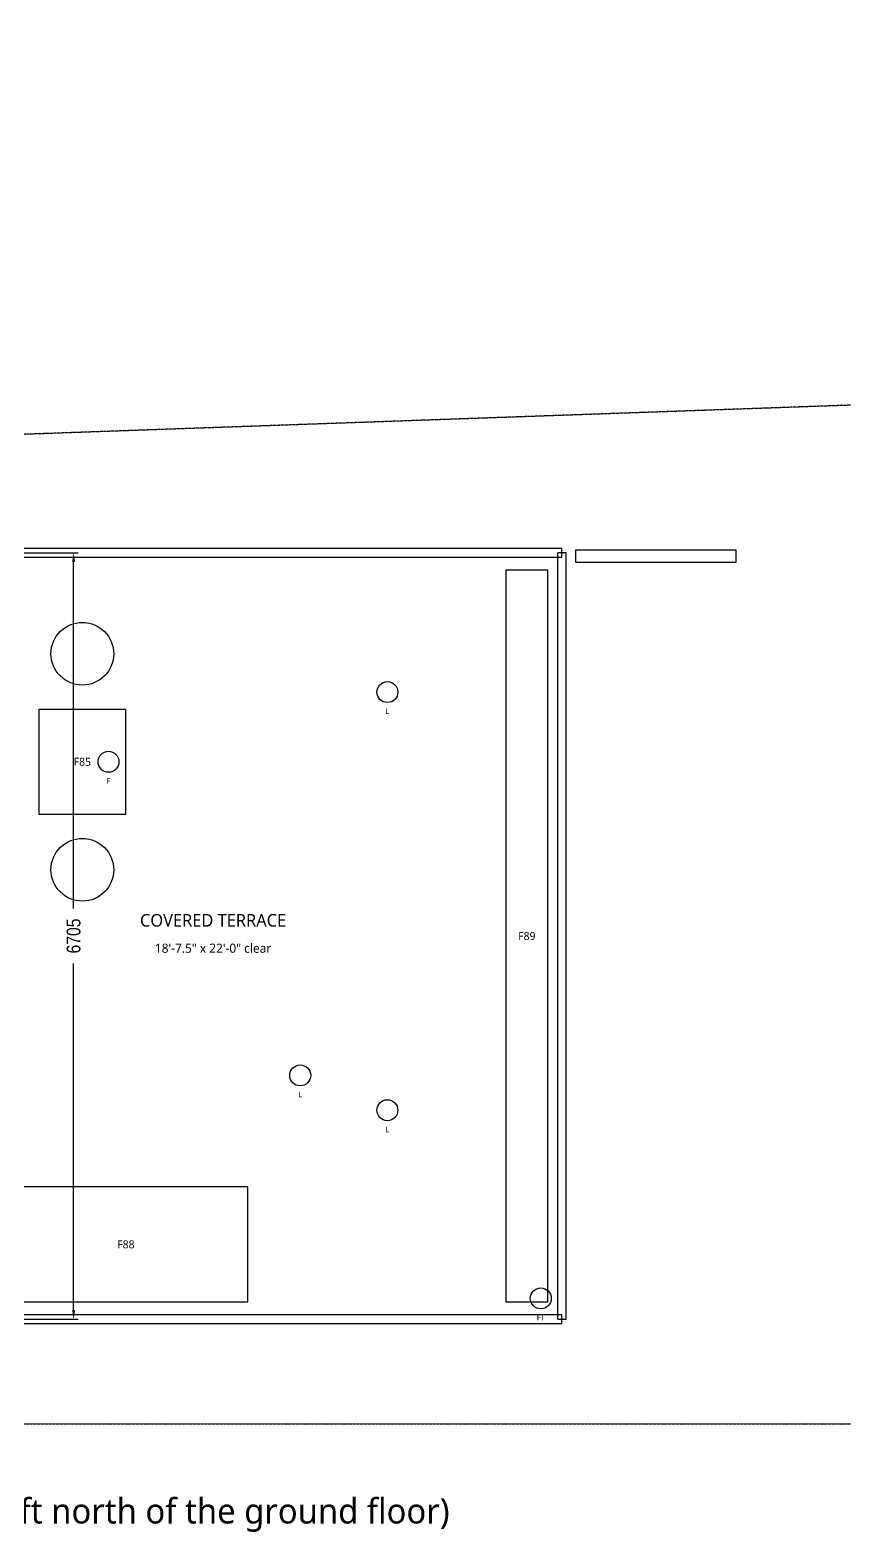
# Model space of a CAD drawing. Header units: millimetres. Extents: x 1402 to 55543, y -1603 to 24384.
# Drawn here: x 13945 to 21069, y 11246 to 24384 of the extents above; entities that cross this region are included whole.
import ezdxf
from ezdxf.enums import TextEntityAlignment as Align

# ---------------------------------------------------------------- set-up
doc = ezdxf.new("R2010")
doc.units = ezdxf.units.MM
doc.linetypes.add('DASHED', pattern=[1.524, 1.27, -0.254])
for name, color, linetype in [('A-ANNO-DIMS', 1, 'Continuous'), ('A-ANNO-TEXT', 7, 'Continuous'), ('A-AREA-IDEN', 2, 'Continuous'), ('A-FLOR-FIXT', 150, 'Continuous'), ('A-FURN', 140, 'Continuous'), ('A-JALI', 30, 'Continuous'), ('A-WALL-INT', 8, 'Continuous'), ('C-PROP-SETB', 8, 'DASHED'), ('E-LITE', 2, 'Continuous'), ('P-FIXT', 4, 'Continuous')]:
    doc.layers.add(name, color=color, linetype=linetype)
doc.styles.add('OpenSans', font='OpenSans-Regular.ttf')
doc.styles.add('OpenSansCondensed-Light', font='OpenSansCondensed-Light.ttf')
doc.dimstyles.get("Standard").update_dxf_attribs({"dimtxt": 2.5, "dimasz": 2.5, "dimexe": 1.25, "dimexo": 0.625, "dimtad": 1, "dimcen": 2.5, "dimazin": 3, "dimtfac": 1, "dimtmove": 0, "dimatfit": 3})

# ---------------------------------------------------------------- blocks, each defined once
blk = doc.blocks.new('_CLOSEDFILLED')
at = {"color": 0, "linetype": 'BYBLOCK'}
blk.add_solid([(-1, 0.16), (0, 0), (-1, -0.16)], dxfattribs=at)
blk = doc.blocks.new('*D17')
for p, q in [((12841.6, 19812), (14365.6, 19812)), ((14325.6, 16699.2), (14325.6, 19732)), ((14325.6, 13186.4), (14325.6, 16219.2)), ((12841.6, 13106.4), (14365.6, 13106.4))]:
    blk.add_line(p, q)
at = {"layer": 'Defpoints'}
for p in [(12801.6, 19812), (12801.6, 13106.4), (14325.6, 13106.4)]:
    blk.add_point(p, dxfattribs=at)
at = {"layer": 'A-ANNO-DIMS', "xscale": 80, "yscale": 80}
for p, rotation in [((14325.6, 19812), 90), ((14325.6, 13106.4), 270)]:
    blk.add_blockref('_CLOSEDFILLED', p, dxfattribs=dict(at, rotation=rotation))
at = {"layer": 'A-ANNO-DIMS', "insert": (14325.6, 16459.2), "char_height": 120, "attachment_point": 5, "rotation": 90, "style": 'OpenSansCondensed-Light'}
blk.add_mtext('6705', dxfattribs=at)

msp = doc.modelspace()

# ---------------------------------------------------------------- linework, layer by layer
at = {"layer": 'A-FLOR-FIXT'}
msp.add_lwpolyline([(13716, 13258.8), (15849.6, 13258.8), (15849.6, 14264.64), (13716, 14264.64)], close=True, dxfattribs=at)
at = {"layer": 'A-FURN'}
for points in [[(18105.12, 13258.8), (18470.88, 13258.8), (18470.88, 19659.6), (18105.12, 19659.6)], [(14020.8, 17526), (14782.8, 17526), (14782.8, 18440.4), (14020.8, 18440.4)]]:
    msp.add_lwpolyline(points, close=True, dxfattribs=at)
for centre in [(14401.8, 18928.08), (14401.8, 17038.32)]:
    msp.add_circle(centre, 274.32, dxfattribs=at)
at = {"layer": 'A-JALI'}
msp.add_lwpolyline([(18714.72, 19728.18), (20116.8, 19728.18), (20116.8, 19834.86), (18714.72, 19834.86)], close=True, dxfattribs=at)
at = {"layer": 'A-WALL-INT'}
for points in [[(12801.6, 19773.9), (18592.8, 19773.9), (18592.8, 19850.1), (12801.6, 19850.1)], [(18554.7, 13106.4), (18630.9, 13106.4), (18630.9, 19812), (18554.7, 19812)], [(12801.6, 13068.3), (18592.8, 13068.3), (18592.8, 13144.5), (12801.6, 13144.5)]]:
    msp.add_lwpolyline(points, close=True, dxfattribs=at)
at = {"layer": 'C-PROP-SETB'}
msp.add_lwpolyline([(1828.8, 12192), (53644.8, 12192), (53644.8, 24384), (27736.8, 21336), (1828.8, 20421.6)], close=True, dxfattribs=at)
at = {"layer": 'E-LITE'}
for centre in [(17068.8, 18592.8), (14630.4, 17983.2), (16306.8, 15240), (17068.8, 14935.2)]:
    msp.add_circle(centre, 91.44, dxfattribs=at)
at = {"layer": 'P-FIXT'}
msp.add_circle((18409.92, 13289.28), 91.44, dxfattribs=at)

# ---------------------------------------------------------------- texts
at = {"layer": 'A-ANNO-TEXT', "style": 'OpenSans'}
msp.add_text('FIRST FLOOR PLAN (drawn 40 ft north of the ground floor)', height=220, dxfattribs=at).set_placement((13716, 11430), align=Align.MIDDLE_CENTER)
at = {"layer": 'A-AREA-IDEN', "style": 'OpenSans'}
for s, height, p in [('COVERED TERRACE', 110, (15544.8, 16596.36)), ('18\'-7.5" x 22\'-0" clear', 80, (15544.8, 16352.52))]:
    msp.add_text(s, height=height, dxfattribs=at).set_placement(p, align=Align.MIDDLE_CENTER)
at = {"layer": 'A-FURN', "style": 'OpenSans'}
for s, p in [('F85', (14401.8, 17983.2)), ('F89', (18288, 16459.2)), ('F88', (14782.8, 13761.72))]:
    msp.add_text(s, height=70, dxfattribs=at).set_placement(p, align=Align.MIDDLE_CENTER)
at = {"layer": 'E-LITE', "style": 'OpenSans'}
for s, p in [('L', (17068.8, 18425.16)), ('F', (14630.4, 17815.56)), ('L', (16306.8, 15072.36)), ('L', (17068.8, 14767.56))]:
    msp.add_text(s, height=50, dxfattribs=at).set_placement(p, align=Align.MIDDLE_CENTER)
at = {"layer": 'P-FIXT', "style": 'OpenSans'}
msp.add_text('FT', height=50, dxfattribs=at).set_placement((18409.92, 13121.64), align=Align.MIDDLE_CENTER)

# ---------------------------------------------------------------- dimensions: what is measured, and where the dimension line sits
at = {"layer": 'A-ANNO-DIMS'}
dim = msp.add_linear_dim(base=(14325.6, 13106.4), p1=(12801.6, 13106.4), p2=(12801.6, 19812), angle=90, dimstyle='Standard', override={"dimtxt": 120, "dimasz": 80, "dimexe": 40, "dimexo": 40, "dimdec": 0, "dimrnd": 5}, dxfattribs=at)
dim.commit()
dim.dimension.update_dxf_attribs({"geometry": '*D17', "text_midpoint": (14325.6, 16459.2)})

doc.saveas('drawing.dxf')
